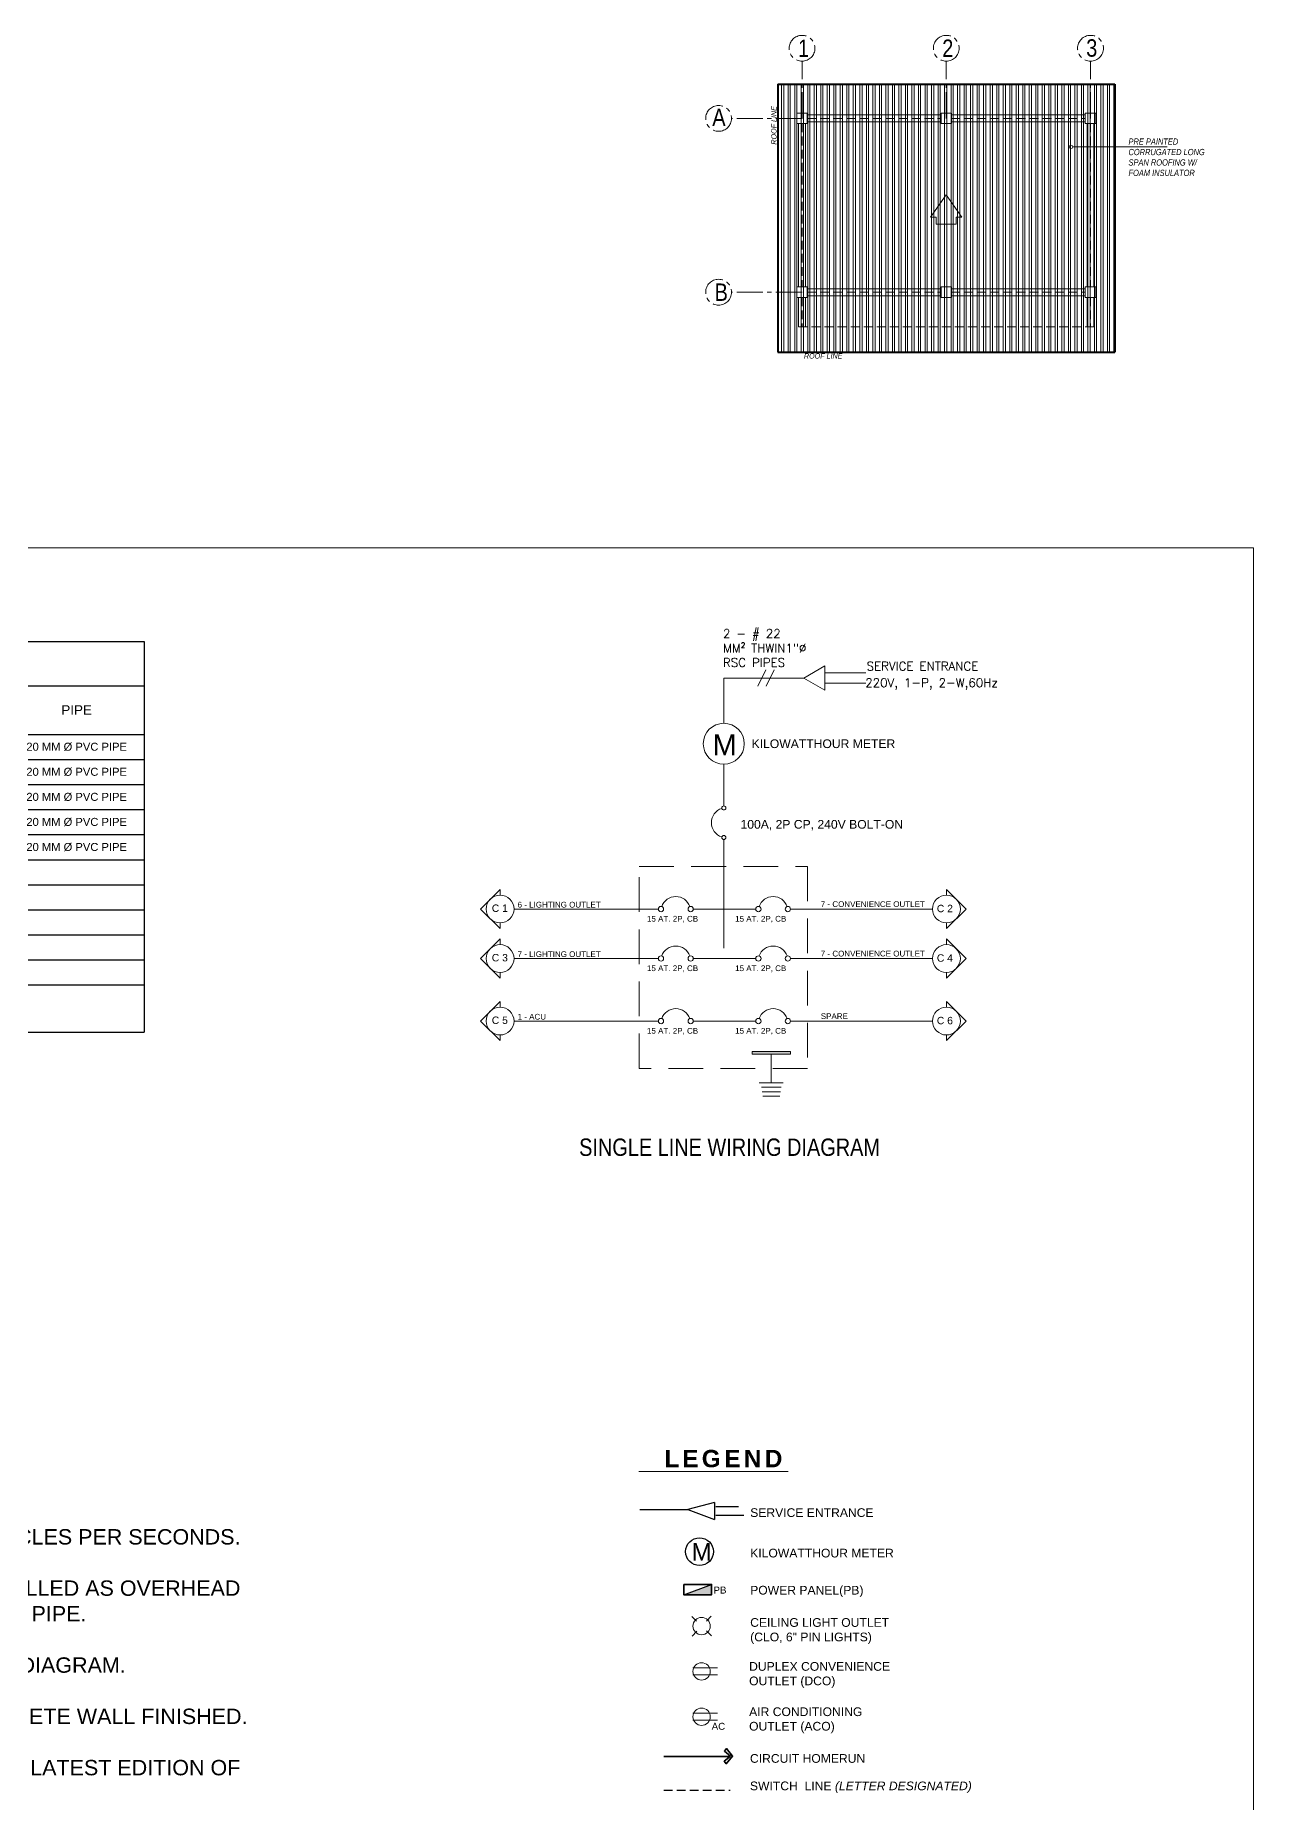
# Model space of a CAD drawing. Header units: metres. Extents: x -460 to 31334, y -1777 to 24987.
# Drawn here: x 196.5 to 231.6, y -849 to -798.1 of the extents above; entities that cross this region are included whole.
import ezdxf

# ---------------------------------------------------------------- set-up
doc = ezdxf.new("R2010")
doc.units = ezdxf.units.M
doc.header["$MEASUREMENT"] = 0
for name, pattern in [('CENTER2', [1.125, 0.75, -0.125, 0.125, -0.125]), ('DASHED2', [0.375, 0.25, -0.125]), ('DASHEDX2', [1.5, 1, -0.5]), ('HIDDEN', [0.375, 0.25, -0.125])]:
    doc.linetypes.add(name, pattern=pattern)
for name, color, linetype in [('01 FURNITURE', 8, 'Continuous'), ('Anno_Flr. Level', 1, 'Continuous'), ('wall', 7, 'Continuous')]:
    doc.layers.add(name, color=color, linetype=linetype)
for name, color, linetype, lineweight in [('Arch_Door', 1, 'Continuous', 18), ('CIRCUIT', 5, 'Continuous', 35), ('CON. OUTLET', 7, 'Continuous', 20), ('DIM', 8, 'Continuous', 5), ('LIGHT', 7, 'Continuous', 25), ('TXT', 3, 'Continuous', 30)]:
    doc.layers.add(name, color=color, linetype=linetype, lineweight=lineweight)
doc.styles.add('AN100', font='ARIALN.TTF', dxfattribs={"height": 0.25})
doc.styles.add('jan02', font='ARIALN.TTF', dxfattribs={"height": 0.2})
doc.styles.add('JANG', font='arial.ttf', dxfattribs={"height": 0.25})
doc.styles.get("Standard").update_dxf_attribs({"font": 'arial.ttf'})

# ---------------------------------------------------------------- blocks, each defined once
blk = doc.blocks.new('*T539')
at = {"color": 0, "linetype": 'ByBlock', "lineweight": -2, "ltscale": 0.5, "transparency": 16777216}
for p, q in [((0, 0), (24.477, 0)), ((0, 0), (0, -11.238)), ((24.477, 0), (24.477, -11.238)), ((0, -1.272), (24.477, -1.272)), ((2.943, -1.272), (2.943, -2.672)), ((6.984, -1.272), (6.984, -2.672)), ((8.338, -1.272), (8.338, -9.882)), ((9.927, -1.272), (9.927, -9.882)), ((11.768, -1.272), (11.768, -11.238)), ((13.579, -1.272), (13.579, -11.238)), ((16.512, -1.272), (16.512, -2.672)), ((20.587, -1.272), (20.587, -2.672)), ((11.768, -2.087), (16.512, -2.087)), ((14.618, -2.087), (14.618, -9.882)), ((15.517, -2.087), (15.517, -9.882)), ((0, -2.672), (2.943, -2.672)), ((2.943, -2.672), (6.984, -2.672)), ((2.943, -2.672), (2.943, -9.882)), ((6.984, -2.672), (16.512, -2.672)), ((6.984, -2.672), (6.984, -9.882)), ((16.512, -2.672), (20.587, -2.672)), ((16.512, -2.672), (16.512, -9.882)), ((20.587, -2.672), (24.477, -2.672)), ((20.587, -2.672), (20.587, -9.882)), ((0, -3.393), (2.943, -3.393)), ((2.943, -3.393), (6.984, -3.393)), ((6.984, -3.393), (16.512, -3.393)), ((16.512, -3.393), (20.587, -3.393)), ((20.587, -3.393), (24.477, -3.393)), ((0, -4.114), (2.943, -4.114)), ((2.943, -4.114), (6.984, -4.114)), ((6.984, -4.114), (16.512, -4.114)), ((16.512, -4.114), (20.587, -4.114)), ((20.587, -4.114), (24.477, -4.114)), ((0, -4.835), (2.943, -4.835)), ((2.943, -4.835), (6.984, -4.835)), ((6.984, -4.835), (16.512, -4.835)), ((16.512, -4.835), (20.587, -4.835)), ((20.587, -4.835), (24.477, -4.835)), ((0, -5.556), (2.943, -5.556)), ((2.943, -5.556), (6.984, -5.556)), ((6.984, -5.556), (16.512, -5.556)), ((16.512, -5.556), (20.587, -5.556)), ((20.587, -5.556), (24.477, -5.556)), ((0, -6.277), (2.943, -6.277)), ((2.943, -6.277), (6.984, -6.277)), ((6.984, -6.277), (16.512, -6.277)), ((16.512, -6.277), (20.587, -6.277)), ((20.587, -6.277), (24.477, -6.277)), ((0, -6.998), (2.943, -6.998)), ((2.943, -6.998), (6.984, -6.998)), ((6.984, -6.998), (16.512, -6.998)), ((16.512, -6.998), (20.587, -6.998)), ((20.587, -6.998), (24.477, -6.998)), ((0, -7.719), (2.943, -7.719)), ((2.943, -7.719), (6.984, -7.719)), ((6.984, -7.719), (16.512, -7.719)), ((16.512, -7.719), (20.587, -7.719)), ((20.587, -7.719), (24.477, -7.719)), ((0, -8.44), (2.943, -8.44)), ((2.943, -8.44), (6.984, -8.44)), ((6.984, -8.44), (16.512, -8.44)), ((16.512, -8.44), (20.587, -8.44)), ((20.587, -8.44), (24.477, -8.44)), ((0, -9.161), (2.943, -9.161)), ((2.943, -9.161), (6.984, -9.161)), ((6.984, -9.161), (16.512, -9.161)), ((16.512, -9.161), (20.587, -9.161)), ((20.587, -9.161), (24.477, -9.161)), ((0, -9.882), (2.943, -9.882)), ((2.943, -9.882), (11.768, -9.882)), ((2.943, -9.882), (2.943, -11.238)), ((11.768, -9.882), (16.512, -9.882)), ((16.512, -9.882), (20.587, -9.882)), ((16.512, -9.882), (16.512, -11.238)), ((20.587, -9.882), (24.477, -9.882)), ((20.587, -9.882), (20.587, -11.238)), ((0, -11.238), (24.477, -11.238))]:
    blk.add_line(p, q, dxfattribs=at)
at = {"color": 0, "lineweight": 5, "ltscale": 0.5, "transparency": 16777216}
for s, insert, char_height, width, attachment_point in [('{\\C7;SCHEDULE OF LOADS }', (12.238, -0.636), 0.55261, 24.36606, 5), ('{\\C7;CKT #}', (1.471, -1.972), 0.2763, 2.83239, 5), ('{\\fArial|b0|i0|c0|p34;\\C7;DESCRIPTION}', (4.963, -1.972), 0.2763, 3.93012, 5), ('{\\fArial|b0|i0|c0|p34;\\C7;QTY}', (7.661, -1.972), 0.2763, 1.24384, 5), ('{\\C7;VOLTS}', (9.133, -1.972), 0.2763, 1.47878, 5), ('{\\C7;WATT}', (10.848, -1.972), 0.2763, 1.73031, 5), ('{\\C7;AMPERE}', (12.674, -1.68), 0.23025, 1.70061, 5), ('{\\H1.667x;\\C7;PROTECTION}', (15.045, -1.68), 0.16578, 2.82212, 5), ('{\\C7;WIRE}', (18.549, -1.972), 0.2763, 3.96452, 5), ('{\\C7;PIPE}', (22.532, -1.972), 0.2763, 3.77921, 5), ('{\\C7;AB}', (12.674, -2.143), 0.2303, 1.70061, 2), ('{\\C7;P}', (14.099, -2.143), 0.2763, 0.92878, 2), ('{\\C7;F}', (15.068, -2.143), 0.2763, 0.78778, 2), ('{\\C7;AT}', (16.014, -2.143), 0.2763, 0.88451, 2), ('{\\C7;C1                 }', (1.471, -3.032), 0.23025, 2.83239, 5), ('{\\C7;LIGHTING OUTLET}', (4.963, -3.032), 0.23025, 3.93012, 5), ('{\\C7;230                }', (9.133, -3.032), 0.23025, 1.47878, 5), ('{\\C7;312}', (10.848, -3.032), 0.2303, 1.73031, 5), ('{\\C7;1.36}', (12.674, -3.032), 0.2303, 1.70061, 5), ('{\\C7;2      }', (14.099, -3.032), 0.23025, 0.92878, 5), ('{\\C7;20}', (16.014, -3.032), 0.2303, 0.88451, 5), ('{\\C7;2# 3.5MM² THW}', (18.549, -3.032), 0.23025, 3.96452, 5), ('{\\C7;20 MM %%C PVC PIPE}', (22.532, -3.032), 0.23025, 3.77921, 5), ('{\\C7;C2              }', (1.471, -3.753), 0.23025, 2.83239, 5), ('{\\C7;CONVENIENCE OUTLET }', (4.963, -3.753), 0.23025, 3.93012, 5), ('{\\C7;230                }', (9.133, -3.753), 0.23025, 1.47878, 5), ('{\\C7;1400}', (10.848, -3.753), 0.2303, 1.73031, 5), ('{\\C7;6.09}', (12.674, -3.753), 0.2303, 1.70061, 5), ('{\\C7;2      }', (14.099, -3.753), 0.23025, 0.92878, 5), ('{\\C7;30', (16.014, -3.753), 0.2303, 0.88451, 5), ('{\\C7;2# 5.5MM² THW}', (18.549, -3.753), 0.23025, 3.96452, 5), ('{\\C7;20 MM %%C PVC PIPE}', (22.532, -3.753), 0.23025, 3.77921, 5), ('{\\C7;C3              }', (1.471, -4.474), 0.23025, 2.83239, 5), ('LIGHTING OUTLET ', (4.963, -4.474), 0.23025, 3.93012, 5), ('{\\C7;230                }', (9.133, -4.474), 0.23025, 1.47878, 5), ('{\\C7;364}', (10.848, -4.474), 0.2303, 1.73031, 5), ('{\\C7;1.58}', (12.674, -4.474), 0.2303, 1.70061, 5), ('{\\C7;2      }', (14.099, -4.474), 0.23025, 0.92878, 5), ('{\\C7;32', (16.014, -4.474), 0.2303, 0.88451, 5), ('{\\C7;2# 5.5MM² THW}', (18.549, -4.474), 0.23025, 3.96452, 5), ('{\\C7;20 MM %%C PVC PIPE}', (22.532, -4.474), 0.23025, 3.77921, 5), ('{\\C7;C4              }', (1.471, -5.195), 0.23025, 2.83239, 5), ('{\\C7;CONVENIENCE OUTLET }', (4.963, -5.195), 0.23025, 3.93012, 5), ('{\\C7;230                }', (9.133, -5.195), 0.23025, 1.47878, 5), ('{\\C7;1400}', (10.848, -5.195), 0.2303, 1.73031, 5), ('{\\C7;6.09}', (12.674, -5.195), 0.2303, 1.70061, 5), ('{\\C7;2      }', (14.099, -5.195), 0.23025, 0.92878, 5), ('{\\C7;33', (16.014, -5.195), 0.2303, 0.88451, 5), ('{\\C7;2# 5.5MM² THW}', (18.549, -5.195), 0.23025, 3.96452, 5), ('{\\C7;20 MM %%C PVC PIPE}', (22.532, -5.195), 0.23025, 3.77921, 5), ('{\\C7;C5              }', (1.471, -5.916), 0.23025, 2.83239, 5), ('{\\C7;ACU }', (4.963, -5.916), 0.2303, 3.93012, 5), ('{\\C7;230                }', (9.133, -5.916), 0.23025, 1.47878, 5), ('{\\C7;1500}', (10.848, -5.916), 0.2303, 1.73031, 5), ('{\\C7;6.52}', (12.674, -5.916), 0.2303, 1.70061, 5), ('{\\C7;2      }', (14.099, -5.916), 0.23025, 0.92878, 5), ('{\\C7;34', (16.014, -5.916), 0.2303, 0.88451, 5), ('{\\C7;2# 5.5MM² THW}', (18.549, -5.916), 0.23025, 3.96452, 5), ('{\\C7;20 MM %%C PVC PIPE}', (22.532, -5.916), 0.23025, 3.77921, 5), ('{\\C7;T  O  T  A  L}', (1.471, -10.56), 0.2763, 2.83239, 5), ('{\\C7;21.63}', (12.674, -10.56), 0.23025, 1.70061, 5), ('{\\C7;AMPERE   }', (15.045, -10.56), 0.23025, 2.82212, 5)]:
    blk.add_mtext(s, dxfattribs=dict(at, insert=insert, char_height=char_height, width=width, attachment_point=attachment_point))
at = {"color": 7, "lineweight": 5, "ltscale": 0.5, "transparency": 16777216, "attachment_point": 5}
for s, insert, char_height, width in [('6', (7.661, -3.032), 0.23, 1.24384), ('100', (15.068, -3.032), 0.2303, 0.78778), ('7', (7.661, -3.753), 0.23, 1.24384), ('100', (15.068, -3.753), 0.2303, 0.78778), ('7', (7.661, -4.474), 0.23, 1.24384), ('102', (15.068, -4.474), 0.2303, 0.78778), ('7', (7.661, -5.195), 0.23, 1.24384), ('103', (15.068, -5.195), 0.2303, 0.78778), ('1', (7.661, -5.916), 0.23, 1.24384), ('104', (15.068, -5.916), 0.2303, 0.78778)]:
    blk.add_mtext(s, dxfattribs=dict(at, insert=insert, char_height=char_height, width=width))

msp = doc.modelspace()

# ---------------------------------------------------------------- hatches: boundary and pattern name
msp.add_hatch(color=256).paths.add_polyline_path([(215.17966, -842.98758), (215.97966, -842.98758), (215.97966, -842.68758)])
at = {"layer": '01 FURNITURE', "lineweight": 15, "transparency": 33554618}
h = msp.add_hatch(dxfattribs=at)
h.set_pattern_fill('ANSI32', color=1, scale=0.5, angle=45)
h.set_pattern_definition([(90, (15.87167, -0.3), (-0.1875, 0), []), (90, (15.93417, -0.2375), (-0.1875, 0), [])])
h.paths.add_polyline_path([(227.58382, -799.53373), (217.88382, -799.53373), (217.88382, -807.23468), (227.58382, -807.23468)])
at = {"layer": '01 FURNITURE'}
h = msp.add_hatch(color=31, dxfattribs=at)
h.dxf.hatch_style = 1
h.paths.add_polyline_path([(217.14679, -827.3544), (217.14679, -827.4363), (218.24925, -827.4363), (218.24925, -827.3544)])

# ---------------------------------------------------------------- linework, layer by layer
at = {"color": 1, "lineweight": 5, "ltscale": 0.08}
msp.add_line((213.88984, -839.44104), (218.18204, -839.44104), dxfattribs=at)
at = {"color": 4}
msp.add_line((213.92022, -840.53008), (215.29661, -840.53008), dxfattribs=at)
at = {"color": 7}
msp.add_line((213.92022, -840.53008), (215.29661, -840.53008), dxfattribs=at)
at = {"color": 1}
for points in [[(216.06397, -840.32847), (215.29661, -840.53008), (216.06397, -840.81668)], [(216.06397, -840.32847), (216.06397, -840.81668)]]:
    msp.add_lwpolyline(points, dxfattribs=at)
at = {"color": 1, "ltscale": 0.0125}
for points in [[(216.10722, -840.44758), (216.60722, -840.44758), (216.75722, -840.44758)], [(216.10722, -840.69758), (216.60722, -840.69758), (216.90722, -840.69758)]]:
    msp.add_lwpolyline(points, dxfattribs=at)
msp.add_lwpolyline([(215.17966, -842.98758), (215.97966, -842.68758)])
at = {"color": 1, "linetype": 'HIDDEN'}
msp.add_lwpolyline([(214.60463, -848.61103), (216.51933, -848.61103)], dxfattribs=at)
at = {"color": 1, "ltscale": 0.0125}
msp.add_circle((215.63386, -841.74557), 0.4, dxfattribs=at)
at = {"layer": '01 FURNITURE', "color": 18, "linetype": 'CENTER2', "lineweight": 9, "true_color": 0x000000}
for p, q in [((218.58382, -800.51429), (218.58382, -798.86881)), ((222.73382, -800.51429), (222.73382, -798.86881)), ((226.88382, -800.51429), (226.88382, -798.86881))]:
    msp.add_line(p, q, dxfattribs=at)
at = {"layer": '01 FURNITURE', "color": 1, "lineweight": 40}
for p, q in [((217.88382, -799.53373), (217.88382, -807.23468)), ((217.88382, -799.53373), (227.58382, -799.53373)), ((227.58382, -799.53373), (227.58382, -807.23468)), ((217.88382, -807.23468), (227.58382, -807.23468))]:
    msp.add_line(p, q, dxfattribs=at)
at = {"layer": '01 FURNITURE', "color": 18, "lineweight": 13, "true_color": 0x000000}
for p, q in [((218.48382, -800.66429), (218.48382, -805.36429)), ((218.68382, -800.66429), (218.68382, -805.36429)), ((218.73382, -800.41429), (222.58382, -800.41429)), ((218.73382, -800.61429), (222.58382, -800.61429)), ((222.88382, -800.41429), (226.73382, -800.41429)), ((222.88382, -800.61429), (226.73382, -800.61429)), ((226.78382, -800.66429), (226.78382, -805.36429)), ((226.98382, -800.66429), (226.98382, -805.36429)), ((218.48382, -805.66429), (218.48382, -806.51429)), ((218.68382, -805.66429), (218.68382, -806.51429)), ((218.73382, -805.41429), (222.58382, -805.41429)), ((218.73382, -805.61429), (222.58382, -805.61429)), ((222.88382, -805.41429), (226.73382, -805.41429)), ((222.88382, -805.61429), (226.73382, -805.61429)), ((226.78382, -805.66429), (226.78382, -806.51429)), ((226.98382, -805.66429), (226.98382, -806.51429))]:
    msp.add_line(p, q, dxfattribs=at)
at = {"layer": '01 FURNITURE', "color": 18, "linetype": 'DASHED2', "lineweight": 13, "true_color": 0x000000}
for p, q in [((218.58382, -800.66429), (218.58382, -805.36429)), ((218.73382, -800.51429), (222.58382, -800.51429)), ((222.88382, -800.51429), (226.73382, -800.51429)), ((226.88382, -800.66429), (226.88382, -805.36429)), ((218.58382, -805.66429), (218.58382, -806.51429)), ((218.73382, -805.51429), (222.58382, -805.51429)), ((222.88382, -805.51429), (226.73382, -805.51429)), ((226.88382, -805.66429), (226.88382, -806.51429)), ((218.48382, -806.51429), (226.98382, -806.51429))]:
    msp.add_line(p, q, dxfattribs=at)
at = {"layer": '01 FURNITURE', "color": 8, "lineweight": 13}
for p, q in [((217.69802, -827.4363), (217.69802, -828.25864)), ((217.35216, -828.25864), (218.04387, -828.25864)), ((217.41316, -828.38396), (217.98288, -828.38396)), ((217.43547, -828.51868), (217.96057, -828.51868)), ((217.45569, -828.64055), (217.94034, -828.64055))]:
    msp.add_line(p, q, dxfattribs=at)
at = {"layer": '01 FURNITURE', "color": 18, "linetype": 'CENTER2', "lineweight": 9, "true_color": 0x000000}
for points in [[(218.58382, -800.51429), (216.55547, -800.51429)], [(218.58382, -805.51429), (216.55547, -805.51429)]]:
    msp.add_lwpolyline(points, dxfattribs=at)
at = {"layer": '01 FURNITURE', "color": 18, "lineweight": 13, "true_color": 0x000000}
for points in [[(218.43382, -800.36429), (218.73382, -800.36429), (218.73382, -800.66429), (218.43382, -800.66429), (218.43382, -800.36429)], [(222.58382, -800.36429), (222.88382, -800.36429), (222.88382, -800.66429), (222.58382, -800.66429), (222.58382, -800.36429)], [(226.73382, -800.36429), (227.03382, -800.36429), (227.03382, -800.66429), (226.73382, -800.66429), (226.73382, -800.36429)], [(218.43382, -805.36429), (218.73382, -805.36429), (218.73382, -805.66429), (218.43382, -805.66429), (218.43382, -805.36429)], [(222.58382, -805.36429), (222.88382, -805.36429), (222.88382, -805.66429), (222.58382, -805.66429), (222.58382, -805.36429)], [(226.73382, -805.36429), (227.03382, -805.36429), (227.03382, -805.66429), (226.73382, -805.66429), (226.73382, -805.36429)]]:
    msp.add_lwpolyline(points, dxfattribs=at)
at = {"layer": '01 FURNITURE', "color": 18, "lineweight": 9, "true_color": 0x000000}
msp.add_lwpolyline([(226.37171, -801.33283), (229.08828, -801.33283)], dxfattribs=at)
at = {"layer": '01 FURNITURE', "color": 3, "lineweight": 15}
msp.add_lwpolyline([(223.01445, -803.55761), (222.44044, -803.55761), (222.44044, -803.35276), (222.27643, -803.35276), (222.72744, -802.71362), (223.17845, -803.35276), (223.01445, -803.35276), (223.01445, -803.55761)], dxfattribs=at)
at = {"layer": '01 FURNITURE', "color": 4, "lineweight": 9}
msp.add_lwpolyline([(166.6696, -812.86641), (231.57819, -812.86641), (231.57819, -855.06836), (166.6696, -855.06836)], close=True, dxfattribs=at)
at = {"layer": '01 FURNITURE', "color": 8, "lineweight": 13}
msp.add_lwpolyline([(217.14679, -827.3544), (218.24925, -827.3544), (218.24925, -827.4363), (217.14679, -827.4363)], close=True, dxfattribs=at)
at = {"layer": '01 FURNITURE', "color": 18, "linetype": 'CENTER2', "lineweight": 9, "true_color": 0x000000}
for centre in [(218.58382, -798.49689), (222.73382, -798.49689), (226.88382, -798.49689), (216.18355, -800.51429), (216.18355, -805.51429)]:
    msp.add_circle(centre, 0.37192, dxfattribs=at)
at = {"layer": '01 FURNITURE', "color": 18, "lineweight": 9, "true_color": 0x000000}
msp.add_circle((226.32171, -801.33283), 0.05, dxfattribs=at)
at = {"layer": 'CIRCUIT', "color": 7}
msp.add_line((214.60463, -847.63471), (216.51933, -847.63471), dxfattribs=at)
at = {"layer": 'CIRCUIT', "color": 7, "linetype": 'Continuous'}
msp.add_lwpolyline([(215.17966, -842.68758), (215.97966, -842.68758), (215.97966, -842.98758), (215.17966, -842.98758)], close=True, dxfattribs=at)
at = {"layer": 'CIRCUIT', "color": 7}
msp.add_lwpolyline([(216.52477, -847.63035), (216.34976, -847.4833), (216.41033, -847.41121), (216.58636, -847.63108), (216.40513, -847.8467), (216.3463, -847.77318), (216.52477, -847.63035)], dxfattribs=at)
at = {"layer": 'CON. OUTLET'}
for points in [[(215.44576, -845.09137), (215.74342, -845.09137), (216.15545, -845.09137)], [(215.44576, -845.28981), (215.74342, -845.28981), (216.15545, -845.28981)], [(215.44576, -846.39507), (215.74342, -846.39507), (216.15545, -846.39507)], [(215.44576, -846.59351), (215.74342, -846.59351), (216.15545, -846.59351)]]:
    msp.add_lwpolyline(points, dxfattribs=at)
at = {"layer": 'CON. OUTLET', "lineweight": 15}
for centre in [(215.69381, -845.19059), (215.69381, -846.49429)]:
    msp.add_circle(centre, 0.24805, dxfattribs=at)
at = {"layer": 'DIM', "color": 8, "linetype": 'DASHEDX2', "lineweight": 20}
for p, q in [((213.89732, -822.03229), (218.73922, -822.03229)), ((213.89732, -827.84318), (213.89732, -822.03229)), ((218.73922, -822.03229), (218.73922, -827.84318)), ((218.73922, -827.84318), (213.89732, -827.84318))]:
    msp.add_line(p, q, dxfattribs=at)
at = {"layer": 'LIGHT', "lineweight": 9}
for points in [[(215.40836, -843.61114), (215.55109, -843.74901)], [(215.83169, -843.74416), (215.96956, -843.60144)], [(215.41806, -844.17234), (215.55594, -844.02961)], [(215.83654, -844.02476), (215.97926, -844.16264)]]:
    msp.add_lwpolyline(points, dxfattribs=at)
at = {"layer": 'LIGHT', "lineweight": 15}
msp.add_circle((215.69381, -843.88689), 0.24805, dxfattribs=at)
at = {"layer": 'wall', "lineweight": 13}
for p, q in [((217.54029, -816.3815), (217.31144, -816.84553)), ((217.78459, -816.3815), (217.55575, -816.84553)), ((209.33473, -823.25886), (209.89732, -822.69627)), ((209.89732, -822.69627), (209.89732, -822.85886)), ((222.73922, -822.69627), (222.73922, -822.85886)), ((223.30181, -823.25886), (222.73922, -822.69627)), ((209.33473, -823.25886), (209.89732, -823.82146)), ((210.29732, -823.25886), (214.45015, -823.25886)), ((215.4547, -823.25886), (216.33284, -823.25886)), ((217.25163, -823.25886), (216.33284, -823.25886)), ((216.33284, -823.25886), (216.33284, -824.38767)), ((222.33922, -823.25886), (218.25284, -823.25886)), ((223.30181, -823.25886), (222.73922, -823.82146)), ((209.33473, -824.68263), (209.89732, -824.12004)), ((209.89732, -823.65886), (209.89732, -823.82146)), ((209.89732, -824.12004), (209.89732, -824.28263)), ((222.73922, -823.65886), (222.73922, -823.82146)), ((222.73922, -824.12004), (222.73922, -824.28263)), ((223.30181, -824.68263), (222.73922, -824.12004)), ((209.33473, -824.68263), (209.89732, -825.24523)), ((209.89732, -825.08263), (209.89732, -825.24523)), ((210.29732, -824.68263), (214.45015, -824.68263)), ((215.4547, -824.68263), (216.33284, -824.68263)), ((217.25163, -824.68263), (216.33284, -824.68263)), ((222.33922, -824.68263), (218.25284, -824.68263)), ((223.30181, -824.68263), (222.73922, -825.24523)), ((222.73922, -825.08263), (222.73922, -825.24523)), ((209.33473, -826.48245), (209.89732, -825.91985)), ((209.89732, -825.91985), (209.89732, -826.08245)), ((222.73922, -825.91985), (222.73922, -826.08245)), ((223.30181, -826.48245), (222.73922, -825.91985)), ((209.33473, -826.48245), (209.89732, -827.04504)), ((210.29732, -826.48245), (214.45015, -826.48245)), ((215.4547, -826.48245), (216.33284, -826.48245)), ((217.25163, -826.48245), (216.33284, -826.48245)), ((222.33922, -826.48245), (218.25284, -826.48245)), ((223.30181, -826.48245), (222.73922, -827.04504)), ((209.89732, -826.88245), (209.89732, -827.04504)), ((222.73922, -826.88245), (222.73922, -827.04504))]:
    msp.add_line(p, q, dxfattribs=at)
at = {"layer": 'wall', "lineweight": 20}
for p, q in [((219.24093, -816.46627), (220.42286, -816.46627)), ((216.33284, -816.61502), (218.63769, -816.61502)), ((216.33284, -817.91524), (216.33284, -816.61502)), ((219.24093, -816.76377), (220.42286, -816.76377)), ((216.33284, -820.29229), (216.33284, -819.09463)), ((216.33284, -823.25886), (216.33284, -821.25844))]:
    msp.add_line(p, q, dxfattribs=at)
msp.add_lwpolyline([(218.63769, -816.61502), (219.24093, -816.9636), (219.24093, -816.26645)], close=True, dxfattribs=at)
at = {"layer": 'wall', "lineweight": 13}
for centre, radius in [((216.33284, -818.50493), 0.58969), ((209.89732, -823.25886), 0.4), ((222.73922, -823.25886), 0.4), ((214.52613, -823.25886), 0.07597), ((215.37872, -823.25886), 0.07597), ((217.3276, -823.25886), 0.07597), ((218.17686, -823.25886), 0.07597), ((209.89732, -824.68263), 0.4), ((214.52613, -824.68263), 0.07597), ((215.37872, -824.68263), 0.07597), ((217.3276, -824.68263), 0.07597), ((218.17686, -824.68263), 0.07597), ((222.73922, -824.68263), 0.4), ((209.89732, -826.48245), 0.4), ((222.73922, -826.48245), 0.4), ((214.52613, -826.48245), 0.07597), ((215.37872, -826.48245), 0.07597), ((217.3276, -826.48245), 0.07597), ((218.17686, -826.48245), 0.07597)]:
    msp.add_circle(centre, radius, dxfattribs=at)
at = {"layer": 'wall', "lineweight": 20}
for centre in [(216.33284, -820.35074), (216.33284, -821.2)]:
    msp.add_circle(centre, 0.05844, dxfattribs=at)
msp.add_arc((216.40603, -820.77537), 0.43089, 107.556214, 252.443786, dxfattribs=at)
at = {"layer": 'wall', "lineweight": 13}
for centre, start in [((214.95076, -823.33205), 19.772052), ((217.75223, -823.33205), 19.894665), ((214.95076, -824.75582), 19.772052), ((217.75223, -824.75582), 19.894665), ((214.95076, -826.55564), 19.772052), ((217.75223, -826.55564), 19.894665)]:
    msp.add_arc(centre, 0.43089, start, 160.105335, dxfattribs=at)

# ---------------------------------------------------------------- block references
msp.add_blockref('*T539', (175.18058, -815.56191))

# ---------------------------------------------------------------- texts
at = {"color": 7, "ltscale": 0.08, "attachment_point": 1}
for s, insert, char_height, width in [('{\\fArial|b1|i0|c0|p34;\\T1.2;LEGEND}', (214.6271, -838.81771), 0.5, 9.4456448), ('SERVICE ENTRANCE', (217.09175, -840.49763), 0.25, 14.1266851), ('1.  ^IPOWER SUPPLY SHALL BE 2WIRE 230 VOLTS 60 CYCLES PER SECONDS.\\P\\P2.  ^ISERVICE  ENTRANCE CONDUCTOR SHALL BE INSTALLED AS OVERHEAD \\P^IWITH 2 # 40 MM{\\fISOCPEUR|b0|i0|c0|p34;²} THW IN 50 %%C RIGID STEEL CONDUIT PIPE.\\P\\P3.  ^ISERVICE EQUIPMENT SHALL BE AS SHOWN IN THE DIAGRAM.\\P\\P4.  ^IMETHOD OF WIRING SHALL BE PVC PIPE ON CONCRETE WALL FINISHED.\\P\\P5. ^IALL WORKS HEREWITH SHALL CONFORM WITH THE LATEST EDITION OF \\P^ITHE PHILIPPINE ELECTRICAL CODE.', (178.70548, -841.09794), 0.4425308, 33.0870841), ('KILOWATTHOUR METER', (217.09175, -841.66189), 0.25, 14.1266851), ('POWER PANEL(PB)', (217.09175, -842.72892), 0.25, 14.1266851), ('CEILING LIGHT OUTLET \\P(CLO, 6" PIN LIGHTS)', (217.09175, -843.65803), 0.25, 14.1266851), ('DUPLEX CONVENIENCE \\POUTLET (DCO)', (217.06095, -844.92201), 0.25, 14.1266851), ('AIR CONDITIONING \\POUTLET (ACO)', (217.06095, -846.22571), 0.25, 14.1266851), ('CIRCUIT HOMERUN', (217.08526, -847.56933), 0.25, 14.1266851), ('SWITCH  LINE {\\fArial|b0|i1|c0|p34;(LETTER DESIGNATED)}', (217.08526, -848.3594), 0.25, 14.1266851)]:
    msp.add_mtext(s, dxfattribs=dict(at, insert=insert, char_height=char_height, width=width))
at = {"ltscale": 0.0125, "insert": (215.40453, -841.50093), "char_height": 0.5, "width": 1.0707031, "attachment_point": 1}
msp.add_mtext('M', dxfattribs=at)
at = {"layer": 'Anno_Flr. Level', "color": 1, "lineweight": 9, "insert": (217.69927, -802.00772), "char_height": 0.15, "width": 2.40275, "attachment_point": 1, "rotation": 90}
msp.add_mtext('\\A1;\\pi0.73859;{\\fArial Narrow|b0|i1|c0|p34;ROOF LINE }', dxfattribs=at)
at = {"layer": 'Anno_Flr. Level', "color": 1, "lineweight": 9, "width": 2.40275, "attachment_point": 1}
for s, insert, char_height in [('\\A1;{\\fArial Narrow|b0|i1|c0|p34;PRE PAINTED CORRUGATED LONG SPAN ROOFING W/  FOAM INSULATOR }', (227.97717, -801.09176), 0.18), ('\\A1;\\pi0.73859;{\\fArial Narrow|b0|i1|c0|p34;ROOF LINE }', (217.9, -807.27307), 0.15)]:
    msp.add_mtext(s, dxfattribs=dict(at, insert=insert, char_height=char_height))
at = {"layer": 'Arch_Door', "color": 5, "linetype": 'Continuous', "char_height": 0.5, "width": 0.1151731, "attachment_point": 1, "style": 'AN100'}
for s, insert in [('{\\C3;1}', (218.46817, -798.24597)), ('{\\C3;2}', (222.61817, -798.24597)), ('{\\C3;3}', (226.76052, -798.23832)), ('{\\C3;A}', (216.00132, -800.23124)), ('{\\C3;B}', (216.0679, -805.26337))]:
    msp.add_mtext(s, dxfattribs=dict(at, insert=insert))
at = {"layer": 'CIRCUIT', "color": 7, "ltscale": 0.0125, "char_height": 0.2, "width": 0.3493725, "attachment_point": 1}
for s, insert in [('PB', (216.03663, -842.75133)), ('AC', (215.98421, -846.66998))]:
    msp.add_mtext(s, dxfattribs=dict(at, insert=insert))
at = {"layer": 'DIM', "color": 3, "style": 'jan02'}
msp.add_text('SINGLE LINE WIRING DIAGRAM', height=0.5, dxfattribs=at).set_placement((212.17066, -830.36076))
at = {"layer": 'TXT', "lineweight": 15, "style": 'JANG'}
msp.add_text('M', height=0.6, dxfattribs=at).set_placement((216.00717, -818.83294))
at = {"layer": 'TXT', "color": 3, "lineweight": 15}
for s, height, p in [('KILOWATTHOUR METER', 0.25, (217.13316, -818.62824)), ('100A, 2P CP, 240V BOLT-ON ', 0.25, (216.81367, -820.94702)), ('6 - LIGHTING OUTLET', 0.1648307, (210.3993, -823.21593)), ('7 - CONVENIENCE OUTLET', 0.1648307, (219.12288, -823.19995)), ('C 1', 0.212956, (209.65738, -823.34136)), ('15 AT. 2P, CB', 0.1648307, (214.12226, -823.62105)), ('15 AT. 2P, CB', 0.1648307, (216.65895, -823.62105)), ('C 2', 0.212956, (222.46261, -823.35017)), ('C 3', 0.212956, (209.65738, -824.76513)), ('7 - LIGHTING OUTLET', 0.1648307, (210.3993, -824.6397)), ('7 - CONVENIENCE OUTLET', 0.1648307, (219.12288, -824.62372)), ('C 4', 0.212956, (222.46261, -824.77394)), ('15 AT. 2P, CB', 0.1648307, (214.12226, -825.04482)), ('15 AT. 2P, CB', 0.1648307, (216.65895, -825.04482)), ('C 5', 0.212956, (209.65738, -826.56495)), ('1 - ACU ', 0.164831, (210.3993, -826.43952)), ('15 AT. 2P, CB', 0.1648307, (214.12226, -826.84464)), ('15 AT. 2P, CB', 0.1648307, (216.65895, -826.84464)), ('SPARE ', 0.164831, (219.12288, -826.42354)), ('C 6', 0.212956, (222.46261, -826.57376))]:
    msp.add_text(s, height=height, dxfattribs=at).set_placement(p)
at = {"layer": 'TXT', "color": 3, "lineweight": 15, "char_height": 0.25, "attachment_point": 1}
for s, insert, width in [('{\\Fromans|c0;2 - # 22 \\PMM² THWIN1"%%C \\PRSC PIPES}', (216.30763, -815.20951), 2.8752661), ('{\\Fromans|c0;SERVICE ENTRANCE}', (220.44229, -816.14577), 4.8425696), ('{\\Fromans|c0;220V, 1-P, 2-W,60Hz}', (220.40242, -816.62275), 5.6748443)]:
    msp.add_mtext(s, dxfattribs=dict(at, insert=insert, width=width))

doc.saveas('drawing.dxf')
